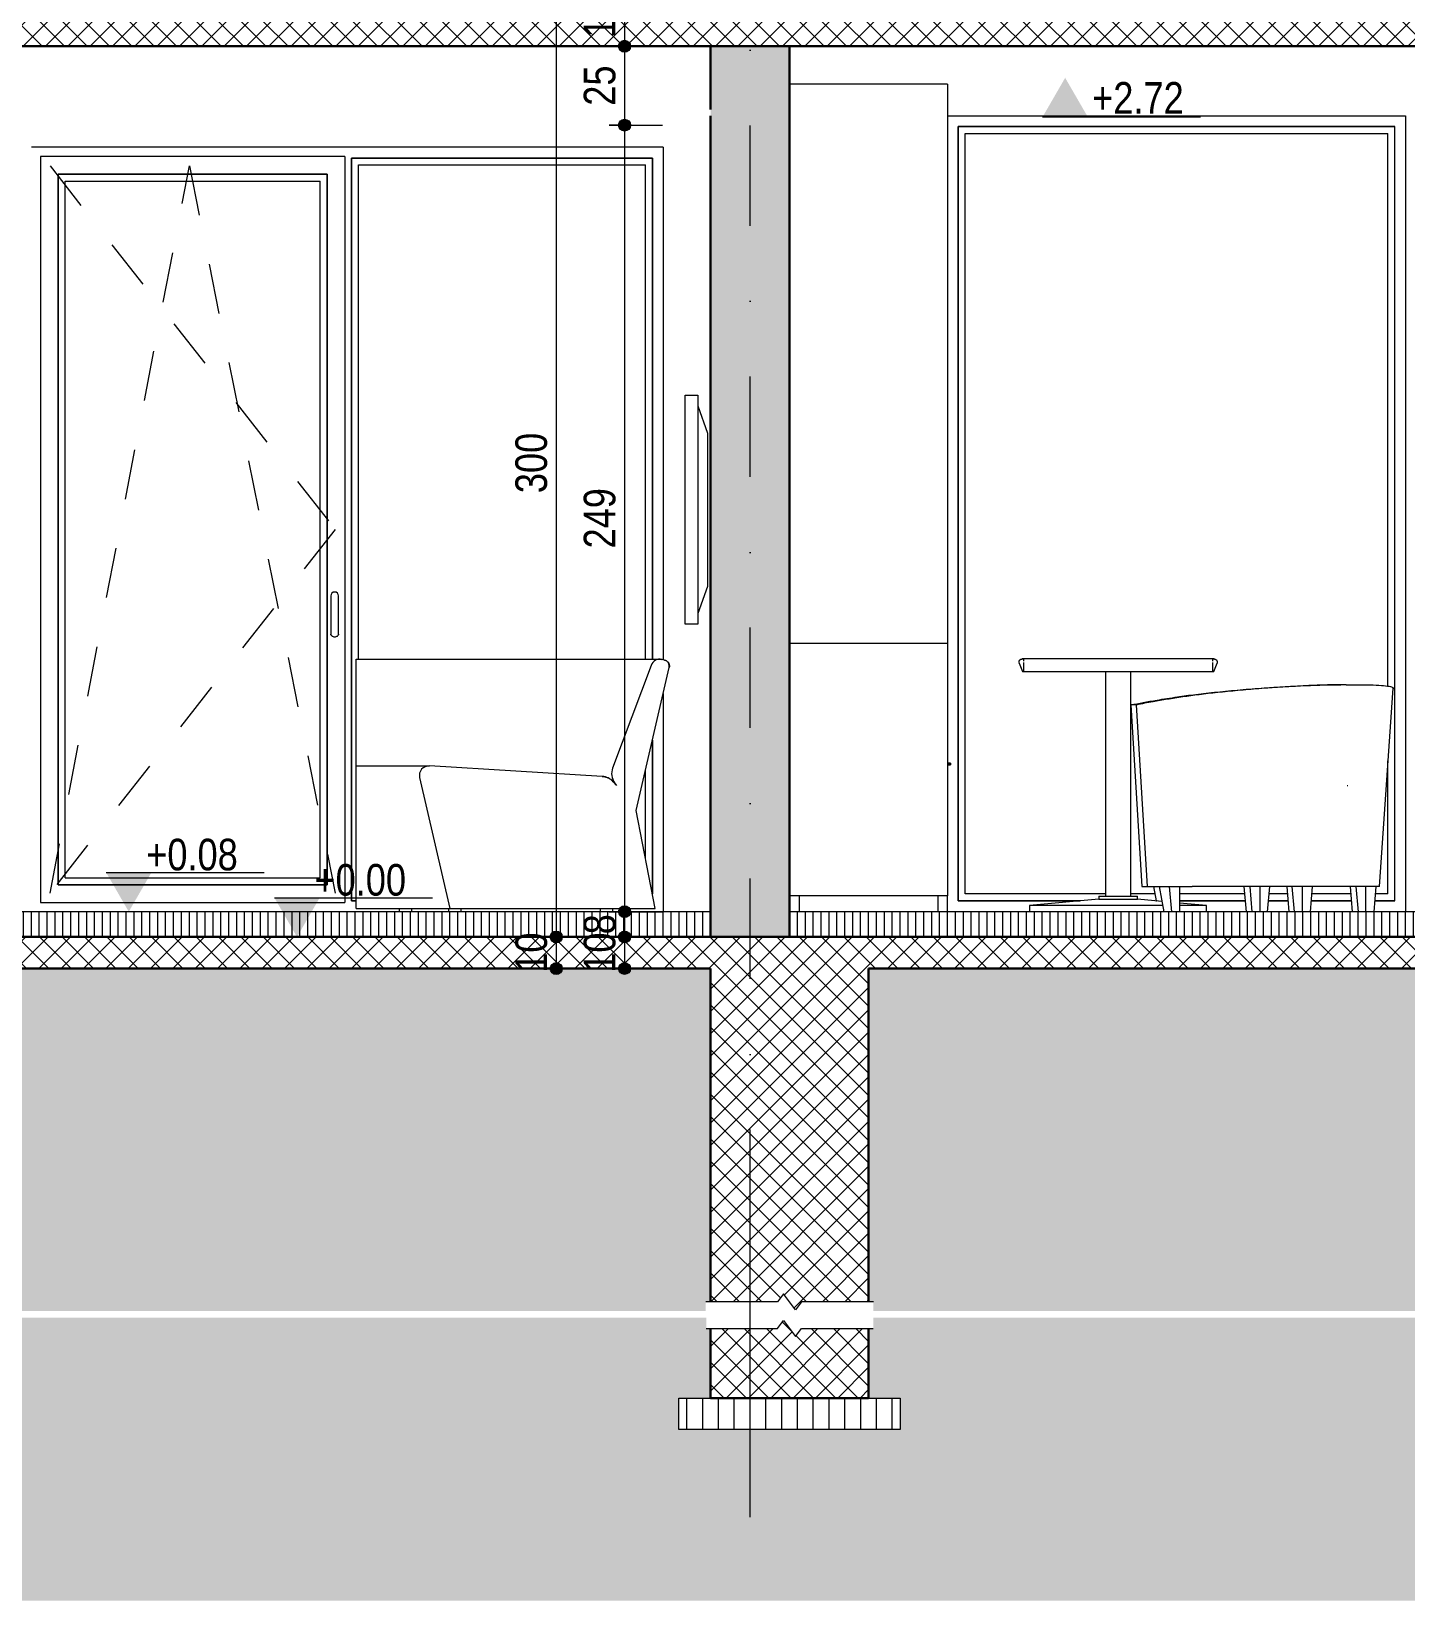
# Model space of a CAD drawing. Header units: centimetres. Extents: x 34 to 2008, y -210 to 807.
# Drawn here: x 469.1 to 904.1, y -210.1 to 286.7 of the extents above; entities that cross this region are included whole.
import ezdxf

# ---------------------------------------------------------------- set-up
doc = ezdxf.new("R2010")
doc.units = ezdxf.units.CM
doc.linetypes.add('Dash', pattern=[31.75, 15.875, -15.875])
doc.linetypes.add('Dash dot', pattern=[79.375, 31.75, -23.8125, 0, -23.8125])
for name, color, linetype, lineweight in [('A-ANNO-DIMS', 7, 'Continuous', 9), ('A-ANNO-DIMS-50', 7, 'Continuous', 9), ('A-ANNO-NOTE', 7, 'Continuous', 9), ('A-DETL-GENF', 7, 'Continuous', 9), ('A-DETL-MBND', 7, 'Continuous', 9), ('A-FLOR-FNSH', 7, 'Continuous', 9), ('A-FLOR-LEVL', 7, 'Continuous', 9), ('A-FLOR-MCUT', 7, 'Continuous', 9), ('A-FLOR-PATT', 7, 'Continuous', 9), ('A-GLAZ', 7, 'Continuous', 5), ('A-GLAZ-HDLN', 7, 'Dash', 5), ('A-WALL', 7, 'Continuous', 9), ('A-WALL-PATT', 7, 'Continuous', 9), ('E-ELEC-EQPM', 7, 'Continuous', 9), ('G-ANNO-DIMS', 7, 'Continuous', 9), ('I-FURN', 7, 'Continuous', 9), ('S-BEAM', 7, 'Continuous', 9), ('S-GRID', 7, 'Continuous', 9)]:
    doc.layers.add(name, color=color, linetype=linetype, lineweight=lineweight)
doc.layers.add('A-DETL', color=7, linetype='Continuous', lineweight=9, true_color=0x008000)
doc.styles.add('Arial Narrow', font='ARIALN.TTF', dxfattribs={"height": 10})
doc.dimstyles.new('TEC_DIM', dxfattribs={"dimscale": 30.48, "dimtxt": 10.23431, "dimasz": 0.492126, "dimexe": 0.393701, "dimexo": 0.246063, "dimgap": 0, "dimtad": 1, "dimdec": 0, "dimzin": 0, "dimdsep": 46, "dimtxsty": 'Arial Narrow', "dimblk1": 'DOTSMALL', "dimblk2": 'DOTSMALL', "dimsah": 1, "dimcen": 0.09, "dimazin": 0, "dimtfac": 1, "dimtdec": 4, "dimtix": 1, "dimtmove": 0, "dimatfit": 3, "dimfxl": 0, "dimtvp": 1, "dimtolj": 1, "dimtzin": 0, "dimarcsym": 0})
pattern_1 = [(45, (1010.481, 295.661), (-3.535534, 3.535534), []), (135, (1010.481, 295.661), (-3.535534, -3.535534), [])]
pattern_2 = [(0, (1010.481, 295.661), (19.05, 19.05), [19.05, -19.05]), (0, (1010.481, 302.805), (19.05, 19.05), [19.05, -19.05]), (0, (1010.481, 309.948), (19.05, 19.05), [19.05, -19.05]), (90, (1012.863, 312.33), (-19.05, 19.05), [19.05, -19.05]), (90, (1020.006, 312.33), (-19.05, 19.05), [19.05, -19.05]), (90, (1027.15, 312.33), (-19.05, 19.05), [19.05, -19.05])]

# ---------------------------------------------------------------- blocks, each defined once
blk = doc.blocks.new('ШКАФ - ШКАФ-2266388-2-2')
at = {"layer": 'I-FURN', "color": 253, "true_color": 0xaaaaaa}
for p, q in [((709.14, 93), (759.14, 93)), ((709.14, 13), (709.14, 93)), ((759.14, 93), (759.14, 13)), ((759.14, 13), (709.14, 13)), ((712.14, 13), (712.14, 8)), ((756.14, 8), (756.14, 13)), ((756.14, 8), (712.14, 8))]:
    blk.add_line(p, q, dxfattribs=at)
blk = doc.blocks.new('Furniture_Crescent_Armchair - 870x580x380mm-1673152-2-2')
at = {"layer": 'I-FURN', "color": 253, "true_color": 0xaaaaaa}
for p, q in [((885.34, 79.85), (883.61, 79.85)), ((819.25, 73.53), (817.2, 73.47)), ((817.2, 73.47), (820.66, 16)), ((820.66, 16), (822.39, 16)), ((825.25, 11.39), (824.44, 16)), ((853.77, 8), (853.06, 16)), ((866.51, 16), (867.22, 8)), ((887.36, 8), (886.65, 16))]:
    blk.add_line(p, q, dxfattribs=at)
for points, knots in [([(831.92, 76), (832.81, 76.13), (834.68, 76.4), (838.75, 76.92), (844.39, 77.56), (851.75, 78.26), (859.1, 78.84), (866.11, 79.29), (872.57, 79.61), (877.53, 79.78), (881.14, 79.84), (882.81, 79.85), (883.61, 79.85)], [-1, -1, -1, -1, -0.933824, -0.867647, -0.735294, -0.602941, -0.470588, -0.352941, -0.235294, -0.117647, -0.058824, 0, 0, 0, 0]), ([(817.2, 73.47), (818.42, 73.72), (821.02, 74.22), (825.86, 75.06), (829.64, 75.66), (831.92, 76)], [-1, -1, -1, -1, -0.7, -0.4, 0, 0, 0, 0])]:
    blk.add_open_spline(points, degree=3, knots=knots, dxfattribs=at)
blk = doc.blocks.new('Furniture_Crescent_Armchair - 870x580x380mm-1824840-2-2')
at = {"layer": 'I-FURN', "color": 253, "true_color": 0xaaaaaa}
for p, q in [((885.34, 79.85), (889.59, 79.85)), ((895.87, 16), (900.25, 78.72)), ((822.39, 16), (818.93, 73.47)), ((822.39, 16), (836.62, 16)), ((826.17, 16), (827.58, 8)), ((829.35, 16), (830.06, 8)), ((832.53, 16), (832.53, 8)), ((882.19, 16), (836.62, 16)), ((854.79, 16), (855.5, 8)), ((857.97, 16), (857.97, 8)), ((860.45, 8), (861.16, 16)), ((868.95, 8), (868.24, 16)), ((871.42, 16), (871.42, 8)), ((874.61, 16), (873.9, 8)), ((886.43, 16), (882.19, 16)), ((895.87, 16), (886.43, 16)), ((888.38, 16), (889.09, 8)), ((891.56, 8), (891.56, 16)), ((894.74, 16), (894.04, 8)), ((857.97, 8), (855.5, 8)), ((860.45, 8), (857.97, 8))]:
    blk.add_line(p, q, dxfattribs=at)
at = {"layer": 'I-FURN', "color": 253, "true_color": 0xaaaaaa, "flags": 128}
blk.add_lwpolyline([(885.65, 48), (885.75, 48), (885.85, 47.99)], dxfattribs=at)
at = {"layer": 'I-FURN', "color": 253, "true_color": 0xaaaaaa}
for points, knots in [([(885.34, 79.85), (884.44, 79.85), (882.56, 79.84), (878.43, 79.76), (872.74, 79.55), (865.34, 79.15), (857.99, 78.63), (850.99, 78.03), (844.58, 77.39), (839.67, 76.82), (836.09, 76.35), (834.44, 76.12), (833.65, 76)], [-1, -1, -1, -1, -0.933824, -0.867647, -0.735294, -0.602941, -0.470588, -0.352941, -0.235294, -0.117647, -0.058824, 0, 0, 0, 0]), ([(889.59, 79.85), (890.39, 79.85), (891.91, 79.84), (894.63, 79.78), (897.38, 79.61), (899.52, 79.29), (900.28, 78.93), (900.26, 78.68), (900.2, 78.59)], [0, 0, 0, 0, 0.0588235, 0.1176471, 0.2352941, 0.3529412, 0.4705882, 0.5294118, 0.5294118, 0.5294118, 0.5294118]), ([(833.65, 76), (831.94, 75.74), (828.66, 75.23), (823.65, 74.38), (820.56, 73.8), (818.93, 73.47)], [-1, -1, -1, -1, -0.7, -0.4, 0, 0, 0, 0])]:
    blk.add_open_spline(points, degree=3, knots=knots, dxfattribs=at)
blk = doc.blocks.new('Furniture_Table_Cafe - Furniture_Table_Cafe-1825741-2-2')
at = {"layer": 'I-FURN', "color": 253, "true_color": 0xaaaaaa}
for p, q in [((781.83, 86.64), (782.84, 84)), ((783.14, 88), (783.14, 87.3)), ((783.14, 86.85), (783.14, 84)), ((843.14, 87.3), (843.14, 88)), ((843.14, 84), (843.14, 86.85)), ((843.44, 84), (844.46, 86.64)), ((782.84, 84), (843.44, 84)), ((809.14, 84), (809.14, 12.92)), ((817.14, 12.92), (817.14, 84)), ((807.06, 11.92), (785.14, 10)), ((785.14, 10), (785.14, 8)), ((827.24, 10), (785.14, 10)), ((807.06, 12.92), (807.06, 11.92)), ((807.06, 12.92), (819.23, 12.92)), ((807.06, 11.92), (819.23, 11.92)), ((819.23, 11.92), (819.23, 12.92)), ((827.01, 11.24), (819.23, 11.92)), ((841.14, 10), (832.53, 10.75)), ((841.14, 10), (832.6, 10)), ((841.14, 8), (841.14, 10))]:
    blk.add_line(p, q, dxfattribs=at)
at = {"layer": 'I-FURN', "color": 253, "true_color": 0xaaaaaa, "flags": 128}
for points in [[(781.83, 86.64), (781.82, 86.68), (781.8, 86.72), (781.79, 86.76), (781.78, 86.79), (781.78, 86.83), (781.77, 86.87), (781.77, 86.91), (781.76, 86.95), (781.76, 86.99), (781.76, 87.03), (781.77, 87.07), (781.77, 87.11), (781.77, 87.15), (781.78, 87.19), (781.79, 87.23), (781.8, 87.27), (781.81, 87.31), (781.82, 87.35), (781.84, 87.38), (781.86, 87.42), (781.87, 87.46), (781.89, 87.49), (781.91, 87.53), (781.93, 87.56), (781.96, 87.59), (781.98, 87.62), (782.01, 87.65), (782.03, 87.68), (782.06, 87.71), (782.09, 87.74), (782.12, 87.77), (782.15, 87.79), (782.18, 87.82), (782.22, 87.84), (782.25, 87.86), (782.29, 87.88), (782.32, 87.9), (782.36, 87.91), (782.39, 87.93), (782.43, 87.94), (782.47, 87.96), (782.51, 87.97), (782.55, 87.98), (782.59, 87.98), (782.63, 87.99), (782.67, 88), (782.71, 88), (782.75, 88), (782.76, 88)], [(843.52, 88), (843.5, 88), (843.43, 88), (843.31, 88), (843.14, 88), (842.92, 88), (842.65, 88), (842.34, 88), (841.98, 88), (841.58, 88), (841.13, 88), (840.63, 88), (840.09, 88), (839.51, 88), (838.88, 88), (838.22, 88), (837.51, 88), (836.77, 88), (835.98, 88), (835.16, 88), (834.31, 88), (833.42, 88), (832.5, 88), (831.55, 88), (830.57, 88), (829.56, 88), (828.52, 88), (827.46, 88), (826.38, 88), (825.28, 88), (824.15, 88), (823.01, 88), (821.85, 88), (820.68, 88), (819.5, 88), (818.31, 88), (817.11, 88), (815.9, 88), (814.69, 88), (813.47, 88), (812.26, 88), (811.04, 88), (809.83, 88), (808.63, 88), (807.43, 88), (806.24, 88), (805.06, 88), (803.9, 88), (802.75, 88), (801.62, 88), (800.5, 88), (799.41, 88), (798.33, 88), (797.28, 88), (796.26, 88), (795.26, 88), (794.3, 88), (793.36, 88), (792.45, 88), (791.58, 88), (790.74, 88), (789.94, 88), (789.17, 88), (788.45, 88), (787.76, 88), (787.11, 88), (786.51, 88), (785.94, 88), (785.42, 88), (784.95, 88), (784.52, 88), (784.13, 88), (783.8, 88), (783.51, 88), (783.26, 88), (783.07, 88), (782.92, 88), (782.82, 88), (782.77, 88), (782.76, 88)], [(782.76, 88), (782.79, 88), (782.86, 88), (782.98, 88), (783.15, 88)], [(843.11, 88), (843.22, 88), (843.37, 88), (843.47, 88), (843.52, 88), (843.52, 88)], [(843.52, 88), (843.56, 88), (843.6, 88), (843.64, 87.99), (843.68, 87.99), (843.72, 87.98), (843.76, 87.97), (843.8, 87.96), (843.84, 87.95), (843.88, 87.94), (843.91, 87.92), (843.95, 87.9), (843.99, 87.89), (844.02, 87.87), (844.06, 87.85), (844.09, 87.83), (844.12, 87.8), (844.15, 87.78), (844.18, 87.75), (844.21, 87.72), (844.24, 87.7), (844.27, 87.67), (844.29, 87.64), (844.32, 87.61), (844.34, 87.57), (844.37, 87.54), (844.39, 87.51), (844.41, 87.47), (844.42, 87.44), (844.44, 87.4), (844.46, 87.36), (844.47, 87.32), (844.48, 87.29), (844.49, 87.25), (844.5, 87.21), (844.51, 87.17), (844.52, 87.13), (844.52, 87.09), (844.52, 87.05), (844.52, 87.01), (844.52, 86.97), (844.52, 86.93), (844.52, 86.89), (844.51, 86.85), (844.51, 86.81), (844.5, 86.77), (844.49, 86.73), (844.48, 86.7), (844.46, 86.66), (844.46, 86.64)]]:
    blk.add_lwpolyline(points, dxfattribs=at)
blk = doc.blocks.new('SINGLE - F - 145x252-2508675-2-2')
at = {"layer": 'A-GLAZ'}
for p, q in [((900.74, 256.6), (762.54, 256.6)), ((762.54, 256.6), (762.54, 11.4)), ((762.54, 11.4), (762.54, 256.6)), ((762.54, 256.6), (900.74, 256.6)), ((764.74, 13.6), (764.74, 254.4)), ((764.74, 254.4), (898.54, 254.4)), ((898.54, 79.42), (898.54, 254.4)), ((900.74, 11.4), (900.74, 256.6)), ((900.74, 11.4), (900.74, 256.6)), ((898.54, 13.6), (898.54, 55.8)), ((762.54, 11.4), (801.15, 11.4)), ((801.15, 11.4), (762.54, 11.4)), ((809.15, 13.6), (764.74, 13.6)), ((824.86, 13.6), (817.14, 13.6)), ((825.14, 11.4), (825.25, 11.4)), ((825.25, 11.4), (825.14, 11.4)), ((853.27, 13.6), (832.53, 13.6)), ((832.53, 11.4), (853.47, 11.4)), ((853.47, 11.4), (832.53, 11.4)), ((860.75, 11.4), (866.92, 11.4)), ((866.92, 11.4), (860.75, 11.4)), ((866.72, 13.6), (860.94, 13.6)), ((874.2, 11.4), (887.06, 11.4)), ((887.06, 11.4), (874.2, 11.4)), ((886.86, 13.6), (874.39, 13.6)), ((894.34, 11.4), (900.74, 11.4)), ((900.74, 11.4), (894.34, 11.4)), ((898.54, 13.6), (894.53, 13.6))]:
    blk.add_line(p, q, dxfattribs=at)
blk = doc.blocks.new('TV - 55 Zoll Wandmontage-2242996-2-2')
at = {"layer": 'E-ELEC-EQPM', "color": 253, "true_color": 0xaaaaaa}
for p, q in [((676.14, 99), (676.14, 171.54)), ((676.14, 171.54), (680.14, 171.54)), ((680.14, 171.54), (680.14, 99)), ((680.14, 168.11), (683.14, 159.54)), ((683.14, 159.54), (683.14, 111)), ((683.14, 111), (680.14, 102.43)), ((680.14, 99), (676.14, 99))]:
    blk.add_line(p, q, dxfattribs=at)
blk = doc.blocks.new('Sofa-19 Modul Innenbogen - Typ1-1674359-2-2')
at = {"layer": 'I-FURN', "color": 253, "true_color": 0xaaaaaa}
for p, q in [((571.96, 85.99), (571.96, 87.94)), ((571.96, 54.15), (571.96, 85.99)), ((665.28, 85.99), (653.12, 53.46)), ((660.6, 40.06), (671.05, 85.28)), ((669.55, 87.68), (668.77, 87.86)), ((571.96, 50.48), (571.96, 54.15)), ((571.96, 9), (571.96, 50.48)), ((592.04, 50.48), (601.64, 9)), ((649.84, 50.84), (595.15, 54.15)), ((654.33, 47.96), (653.31, 49.13)), ((653.71, 48.84), (654.33, 47.96)), ((666.64, 9), (660.6, 40.06)), ((571.96, 9), (601.64, 9)), ((585.56, 9), (585.56, 8)), ((589.56, 8), (585.56, 8)), ((589.56, 8), (589.56, 9)), ((601.22, 9), (601.22, 8)), ((603.22, 8), (601.22, 8)), ((601.64, 9), (666.64, 9)), ((605.22, 8), (603.22, 8)), ((605.22, 8), (605.22, 9)), ((649.22, 9), (649.22, 8)), ((651.22, 8), (649.22, 8)), ((653.22, 8), (651.22, 8)), ((653.22, 8), (653.22, 9))]:
    blk.add_line(p, q, dxfattribs=at)
at = {"layer": 'I-FURN', "color": 253, "true_color": 0xaaaaaa, "flags": 128}
for points in [[(571.96, 87.94), (575.81, 87.94), (579.65, 87.94), (583.47, 87.94), (587.28, 87.94), (591.06, 87.94), (594.81, 87.94), (598.53, 87.94), (602.2, 87.94), (605.83, 87.94), (609.4, 87.94), (612.91, 87.94), (616.36, 87.94), (619.73, 87.94), (623.03, 87.94), (626.24, 87.94), (629.37, 87.94), (632.41, 87.94), (635.35, 87.94), (638.19, 87.94), (640.92, 87.94), (643.55, 87.94), (646.06, 87.94), (648.45, 87.94), (650.71, 87.94), (652.86, 87.94), (654.87, 87.94), (656.75, 87.94), (658.49, 87.94), (660.1, 87.94), (661.56, 87.94), (662.88, 87.94), (664.06, 87.94), (665.09, 87.94), (665.97, 87.94), (666.7, 87.94), (667.27, 87.94), (667.7, 87.94), (667.97, 87.94), (668.09, 87.94), (668.09, 87.94)], [(668.09, 87.94), (668.21, 87.94), (668.33, 87.93), (668.45, 87.92), (668.57, 87.9), (668.69, 87.88), (668.77, 87.86)], [(669.55, 87.68), (669.62, 87.66), (669.7, 87.64), (669.78, 87.62), (669.85, 87.59), (669.93, 87.56), (670, 87.52), (670.07, 87.48), (670.14, 87.44), (670.2, 87.4), (670.27, 87.35), (670.33, 87.31), (670.4, 87.26), (670.46, 87.2), (670.51, 87.15), (670.57, 87.09), (670.62, 87.03), (670.67, 86.97), (670.72, 86.9), (670.77, 86.84), (670.81, 86.77), (670.85, 86.7), (670.89, 86.63), (670.92, 86.56), (670.95, 86.48), (670.98, 86.41), (671.01, 86.33), (671.03, 86.26), (671.05, 86.18), (671.06, 86.1), (671.08, 86.02), (671.09, 85.94), (671.09, 85.86), (671.1, 85.78), (671.1, 85.7), (671.09, 85.62), (671.09, 85.54), (671.08, 85.46), (671.07, 85.38), (671.05, 85.31), (671.05, 85.28)], [(571.96, 54.15), (572.88, 54.15), (573.8, 54.15), (574.72, 54.15), (575.63, 54.15), (576.53, 54.15), (577.43, 54.15), (578.32, 54.15), (579.2, 54.15), (580.07, 54.15), (580.92, 54.15), (581.76, 54.15), (582.59, 54.15), (583.39, 54.15), (584.18, 54.15), (584.95, 54.15), (585.7, 54.15), (586.43, 54.15), (587.13, 54.15), (587.81, 54.15), (588.46, 54.15), (589.09, 54.15), (589.69, 54.15), (590.26, 54.15), (590.81, 54.15), (591.32, 54.15), (591.8, 54.15), (592.25, 54.15), (592.67, 54.15), (593.05, 54.15), (593.4, 54.15), (593.72, 54.15), (594, 54.15), (594.24, 54.15), (594.46, 54.15), (594.63, 54.15), (594.77, 54.15), (594.87, 54.15), (594.93, 54.15), (594.96, 54.15), (594.96, 54.15)], [(594.96, 54.15), (595.08, 54.15), (595.15, 54.15)], [(649.84, 50.84), (650.04, 50.83), (650.24, 50.8), (650.43, 50.77), (650.63, 50.73), (650.82, 50.68), (651.02, 50.63), (651.21, 50.57), (651.39, 50.5), (651.58, 50.42), (651.76, 50.33), (651.93, 50.24), (652.11, 50.14), (652.28, 50.03), (652.44, 49.92), (652.6, 49.8), (652.76, 49.68), (652.91, 49.54), (653.05, 49.41), (653.19, 49.26), (653.31, 49.13)]]:
    blk.add_lwpolyline(points, dxfattribs=at)
at = {"layer": 'I-FURN', "color": 253, "true_color": 0xaaaaaa}
for centre, radius, start, end in [((668.09, 84.94), 3, 76.9997, 159.4994), ((669.1, 85.73), 2, 346.9997, 76.9997), ((594.96, 51.15), 3, 86.5423, 193.0341), ((649.54, 45.85), 5, 41, 86.5423), ((657.81, 51.71), 5, 159.4994, 215)]:
    blk.add_arc(centre, radius, start, end, dxfattribs=at)
blk = doc.blocks.new('DOUBLE - OK_F - 200x242-2493595-2-2')
at = {"layer": 'A-GLAZ'}
for p, q in [((472.04, 247.1), (472.04, 10.9)), ((568.34, 247.1), (472.04, 247.1)), ((568.34, 247.1), (568.34, 10.9)), ((570.44, 246.6), (570.44, 11.4)), ((665.74, 246.6), (570.44, 246.6)), ((570.44, 11.4), (570.44, 246.6)), ((570.44, 246.6), (665.74, 246.6)), ((572.64, 87.94), (572.64, 244.4)), ((572.64, 244.4), (663.54, 244.4)), ((663.54, 87.92), (663.54, 244.4)), ((665.74, 87.91), (665.74, 246.6)), ((665.74, 246.6), (665.74, 87.91)), ((477.64, 241.5), (477.64, 16.5)), ((562.74, 241.5), (477.64, 241.5)), ((477.64, 16.5), (477.64, 241.5)), ((477.64, 241.5), (562.74, 241.5)), ((479.84, 18.7), (479.84, 239.3)), ((479.84, 239.3), (560.54, 239.3)), ((560.54, 18.7), (560.54, 239.3)), ((562.74, 16.5), (562.74, 241.5)), ((562.74, 241.5), (562.74, 16.5)), ((563.94, 108), (563.94, 95.83)), ((566.34, 95.83), (566.34, 108)), ((665.74, 13.63), (665.74, 62.32)), ((665.74, 62.32), (665.74, 13.63)), ((663.54, 24.94), (663.54, 52.79)), ((477.64, 16.5), (562.74, 16.5)), ((562.74, 16.5), (477.64, 16.5)), ((479.84, 18.7), (560.54, 18.7)), ((472.04, 10.9), (568.34, 10.9)), ((570.44, 11.4), (571.96, 11.4)), ((571.96, 11.4), (570.44, 11.4))]:
    blk.add_line(p, q, dxfattribs=at)
at = {"layer": 'A-GLAZ', "flags": 128}
for points in [[(563.94, 95.83), (563.97, 95.68), (564.04, 95.53), (564.15, 95.39), (564.3, 95.27), (564.48, 95.18), (564.68, 95.1), (564.91, 95.06), (565.14, 95.04), (565.38, 95.06), (565.6, 95.1), (565.81, 95.18), (565.99, 95.27), (566.14, 95.39), (566.25, 95.53), (566.32, 95.68), (566.34, 95.83)], [(564.04, 95.53), (563.97, 95.68), (563.94, 95.83)], [(566.34, 95.83), (566.32, 95.68), (566.25, 95.53)]]:
    blk.add_lwpolyline(points, dxfattribs=at)
at = {"layer": 'A-GLAZ'}
blk.add_arc((565.14, 108), 1.2, 0, 180, dxfattribs=at)
at = {"layer": 'A-GLAZ-HDLN'}
for p, q in [((475.04, 13.9), (519.14, 244.1)), ((475.04, 244.1), (565.34, 129)), ((519.14, 244.1), (565.34, 13.9)), ((565.34, 129), (475.04, 13.9))]:
    blk.add_line(p, q, dxfattribs=at)
blk = doc.blocks.new('Fireplace - Type 1-2346596-2-2')
at = {"layer": 'A-DETL', "color": 253, "lineweight": 30, "true_color": 0xaaaaaa}
blk.add_line((709.14, 91.71), (709.14, 270), dxfattribs=at)
at = {"layer": 'E-ELEC-EQPM', "color": 254, "true_color": 0xcccccc}
for p, q in [((759.14, 270), (709.14, 270)), ((759.14, 270), (759.14, 93)), ((759.14, 54.99), (760.07, 54.99)), ((759.37, 54.99), (759.14, 54.99)), ((759.14, 54.99), (759.37, 54.99)), ((760.07, 54.99), (759.14, 54.99)), ((759.37, 54.49), (759.37, 54.99)), ((759.37, 54.99), (759.37, 54.49)), ((760.07, 54.99), (760.07, 54.49)), ((760.07, 54.99), (760.07, 54.49)), ((760.07, 54.49), (759.14, 54.49)), ((759.14, 54.49), (759.37, 54.49)), ((759.37, 54.49), (759.14, 54.49)), ((759.14, 54.49), (760.07, 54.49)), ((759.14, 8), (759.14, 13))]:
    blk.add_line(p, q, dxfattribs=at)
blk = doc.blocks.new('TEC-BREAKLINE - M_Break Line-2501478-2-2')
at = {"layer": 'A-DETL-GENF'}
for p, q in [((247.24, -112.96), (245.33, -115.5)), ((251.05, -118.04), (247.24, -112.96)), ((245.33, -115.5), (222.59, -115.5)), ((252.95, -115.5), (251.05, -118.04)), ((275.66, -115.5), (252.95, -115.5))]:
    blk.add_line(p, q, dxfattribs=at)
blk = doc.blocks.new('TEC-BREAKLINE - M_Break Line-2501570-2-2')
at = {"layer": 'A-DETL-GENF'}
for p, q in [((222.75, -123.98), (245.33, -123.98)), ((245.33, -123.98), (247.24, -121.44)), ((247.24, -121.44), (251.05, -126.52)), ((251.05, -126.52), (252.95, -123.98)), ((252.95, -123.98), (275.62, -123.98))]:
    blk.add_line(p, q, dxfattribs=at)
blk = doc.blocks.new('Spot Elevations - ELEVATION_PROJECT-150941-2-2')
at = {"layer": 'A-ANNO-NOTE'}
blk.add_hatch(color=256, dxfattribs=at).paths.add_polyline_path([(1558.35, 312.39), (1572.66, 312.39), (1565.5, 300)])
blk.add_line((1558.35, 312.39), (1608.35, 312.39), dxfattribs=at)
blk = doc.blocks.new('DIMBLOCK69-2-2')
at = {"layer": 'A-ANNO-DIMS-50', "transparency": 16777216}
h = blk.add_hatch(color=256, dxfattribs=at)
edge = h.paths.add_edge_path()
edge.add_arc((656.91, 300), 1.88, 0, 360)
h = blk.add_hatch(color=256, dxfattribs=at)
edge = h.paths.add_edge_path()
edge.add_arc((656.91, 282), 1.88, 0, 360)
for p, q in [((652.06, 300), (668.91, 300)), ((656.91, 300), (652.06, 300)), ((656.91, 300), (656.91, 282)), ((652.06, 282), (668.91, 282)), ((656.91, 282), (652.06, 282))]:
    blk.add_line(p, q, dxfattribs=at)
for centre in [(656.91, 300), (656.91, 282)]:
    blk.add_circle(centre, 1.88, dxfattribs=at)
at = {"layer": 'A-ANNO-DIMS-50', "color": 0, "transparency": 16777216, "insert": (643.99, 284.66), "char_height": 10, "width": 15.2053, "attachment_point": 1, "rotation": 90, "line_spacing_factor": 0.974696, "style": 'Arial Narrow'}
blk.add_mtext('18', dxfattribs=at)
blk = doc.blocks.new('_DotSmall')
at = {"color": 0, "linetype": 'ByBlock', "const_width": 0.5}
blk.add_lwpolyline([(-0.0625, 0, 1), (0.0625, 0, 1)], format="xyb", close=True, dxfattribs=at)
blk = doc.blocks.new('DIMBLOCK70-2-2')
at = {"layer": 'A-ANNO-DIMS-50', "transparency": 16777216}
h = blk.add_hatch(color=256, dxfattribs=at)
edge = h.paths.add_edge_path()
edge.add_arc((656.91, 282), 1.88, 0, 360)
h = blk.add_hatch(color=256, dxfattribs=at)
edge = h.paths.add_edge_path()
edge.add_arc((656.91, 257), 1.88, 0, 360)
for p, q in [((652.06, 282), (668.91, 282)), ((656.91, 282), (652.06, 282)), ((656.91, 282), (656.91, 257)), ((652.06, 257), (668.91, 257)), ((656.91, 257), (652.06, 257))]:
    blk.add_line(p, q, dxfattribs=at)
for centre in [(656.91, 282), (656.91, 257)]:
    blk.add_circle(centre, 1.88, dxfattribs=at)
at = {"layer": 'A-ANNO-DIMS-50', "color": 0, "transparency": 16777216, "insert": (643.99, 263.16), "char_height": 10, "width": 15.2053, "attachment_point": 1, "rotation": 90, "line_spacing_factor": 0.974696, "style": 'Arial Narrow'}
blk.add_mtext('25', dxfattribs=at)
blk = doc.blocks.new('DIMBLOCK71-2-2')
at = {"layer": 'A-ANNO-DIMS-50', "transparency": 16777216}
h = blk.add_hatch(color=256, dxfattribs=at)
edge = h.paths.add_edge_path()
edge.add_arc((656.91, 257), 1.88, 0, 360)
h = blk.add_hatch(color=256, dxfattribs=at)
edge = h.paths.add_edge_path()
edge.add_arc((656.91, 8), 1.87, 0, 360)
for p, q in [((652.06, 257), (668.91, 257)), ((656.91, 257), (652.06, 257)), ((656.91, 257), (656.91, 8)), ((652.06, 8), (668.91, 8)), ((656.91, 8), (652.06, 8))]:
    blk.add_line(p, q, dxfattribs=at)
for centre, radius in [((656.91, 257), 1.88), ((656.91, 8), 1.87)]:
    blk.add_circle(centre, radius, dxfattribs=at)
at = {"layer": 'A-ANNO-DIMS-50', "color": 0, "transparency": 16777216, "insert": (643.99, 123), "char_height": 10, "width": 22.8079, "attachment_point": 1, "rotation": 90, "line_spacing_factor": 0.974696, "style": 'Arial Narrow'}
blk.add_mtext('249', dxfattribs=at)
blk = doc.blocks.new('DIMBLOCK72-2-2')
at = {"layer": 'A-ANNO-DIMS-50', "transparency": 16777216}
h = blk.add_hatch(color=256, dxfattribs=at)
edge = h.paths.add_edge_path()
edge.add_arc((656.91, 8), 1.87, 0, 360)
h = blk.add_hatch(color=256, dxfattribs=at)
edge = h.paths.add_edge_path()
edge.add_arc((656.91, 0), 1.87, 0, 360)
for p, q in [((652.06, 8), (668.91, 8)), ((656.91, 8), (652.06, 8)), ((656.91, 8), (656.91, 0)), ((661.64, 0), (644.91, 0)), ((656.91, 0), (661.64, 0))]:
    blk.add_line(p, q, dxfattribs=at)
for centre in [(656.91, 8), (656.91, 0)]:
    blk.add_circle(centre, 1.87, dxfattribs=at)
at = {"layer": 'A-ANNO-DIMS-50', "color": 0, "transparency": 16777216, "insert": (643.99, 0.83), "char_height": 10, "width": 7.6026, "attachment_point": 1, "rotation": 90, "line_spacing_factor": 0.974696, "style": 'Arial Narrow'}
blk.add_mtext('\\fArial Narrow|b0|i0|c204|p34|;8', dxfattribs=at)
blk = doc.blocks.new('DIMBLOCK73-2-2')
at = {"layer": 'A-ANNO-DIMS-50', "transparency": 16777216}
h = blk.add_hatch(color=256, dxfattribs=at)
edge = h.paths.add_edge_path()
edge.add_arc((656.91, 0), 1.87, 0, 360)
h = blk.add_hatch(color=256, dxfattribs=at)
edge = h.paths.add_edge_path()
edge.add_arc((656.91, -10), 1.87, 0, 360)
for p, q in [((661.64, 0), (644.91, 0)), ((656.91, 0), (656.91, -10)), ((656.91, 0), (661.64, 0)), ((652.06, -10), (668.91, -10)), ((656.91, -10), (652.06, -10))]:
    blk.add_line(p, q, dxfattribs=at)
for centre in [(656.91, 0), (656.91, -10)]:
    blk.add_circle(centre, 1.87, dxfattribs=at)
at = {"layer": 'A-ANNO-DIMS-50', "color": 0, "transparency": 16777216, "insert": (643.99, -11.34), "char_height": 10, "width": 15.2053, "attachment_point": 1, "rotation": 90, "line_spacing_factor": 0.974696, "style": 'Arial Narrow'}
blk.add_mtext('10', dxfattribs=at)
blk = doc.blocks.new('DIMBLOCK75-2-2')
at = {"layer": 'A-ANNO-DIMS-50', "transparency": 16777216}
h = blk.add_hatch(color=256, dxfattribs=at)
edge = h.paths.add_edge_path()
edge.add_arc((635.27, 300), 1.88, 0, 360)
h = blk.add_hatch(color=256, dxfattribs=at)
edge = h.paths.add_edge_path()
edge.add_arc((635.27, 0), 1.88, 0, 360)
for p, q in [((630.42, 300), (647.27, 300)), ((635.27, 300), (630.42, 300)), ((635.27, 300), (635.27, 0)), ((630.42, 0), (647.27, 0)), ((635.27, 0), (630.42, 0))]:
    blk.add_line(p, q, dxfattribs=at)
for centre in [(635.27, 300), (635.27, 0)]:
    blk.add_circle(centre, 1.88, dxfattribs=at)
at = {"layer": 'A-ANNO-DIMS-50', "color": 0, "transparency": 16777216, "insert": (622.35, 140.5), "char_height": 10, "width": 22.8079, "attachment_point": 1, "rotation": 90, "line_spacing_factor": 0.974696, "style": 'Arial Narrow'}
blk.add_mtext('300', dxfattribs=at)
blk = doc.blocks.new('DIMBLOCK76-2-2')
at = {"layer": 'A-ANNO-DIMS-50', "transparency": 16777216}
h = blk.add_hatch(color=256, dxfattribs=at)
edge = h.paths.add_edge_path()
edge.add_arc((635.27, 0), 1.88, 0, 360)
h = blk.add_hatch(color=256, dxfattribs=at)
edge = h.paths.add_edge_path()
edge.add_arc((635.27, -10), 1.88, 0, 360)
for p, q in [((630.42, 0), (647.27, 0)), ((635.27, 0), (630.42, 0)), ((635.27, 0), (635.27, -10)), ((630.42, -10), (647.27, -10)), ((635.27, -10), (630.42, -10))]:
    blk.add_line(p, q, dxfattribs=at)
for centre in [(635.27, 0), (635.27, -10)]:
    blk.add_circle(centre, 1.88, dxfattribs=at)
at = {"layer": 'A-ANNO-DIMS-50', "color": 0, "transparency": 16777216, "insert": (622.35, -11.34), "char_height": 10, "width": 15.2053, "attachment_point": 1, "rotation": 90, "line_spacing_factor": 0.974696, "style": 'Arial Narrow'}
blk.add_mtext('10', dxfattribs=at)
blk = doc.blocks.new('Spot Elevations - ELEVATION_PROJECT-V45-2-2')
at = {"layer": 'A-ANNO-NOTE'}
blk.add_hatch(color=256, dxfattribs=at).paths.add_polyline_path([(339.03, 244.61), (353.34, 244.61), (346.18, 257)])
blk.add_line((339.03, 244.61), (389.03, 244.61), dxfattribs=at)

msp = doc.modelspace()

# ---------------------------------------------------------------- hatches: boundary and pattern name
at = {"layer": 'A-DETL-GENF'}
h = msp.add_hatch(dxfattribs=at)
h.set_pattern_fill('FP2_22', color=256, style=0, pattern_type=2)
h.set_pattern_definition(pattern_2)
h.paths.add_polyline_path([(955.31, -118.37), (1325.09, -118.37), (1325.09, -115.5), (1326.64, -115.5), (1326.64, -10), (734.14, -10), (734.14, -115.5), (735.66, -115.5), (735.66, -118.37), (897.96, -118.37)])
h.paths.add_polyline_path([(157.76, -118.37), (222.59, -118.37), (222.59, -115.5), (224.14, -115.5), (224.14, -100), (209.14, -100), (209.14, -30), (34.39, -30), (34.39, -118.37)])
h.paths.add_polyline_path([(2008.26, -118.37), (2008.26, -30), (1799.14, -30), (1799.14, -100), (1784.14, -100), (1784.14, -115.5), (1785.66, -115.5), (1785.66, -118.37), (1884.9, -118.37)])
h.paths.add_polyline_path([(275.66, -118.37), (682.59, -118.37), (682.59, -115.5), (684.14, -115.5), (684.14, -10), (274.14, -10), (274.14, -115.5), (275.66, -115.5), (275.66, -118.04)])
h.paths.add_polyline_path([(1727.77, -118.37), (1732.59, -118.37), (1732.59, -115.5), (1734.14, -115.5), (1734.14, -10), (1376.64, -10), (1376.64, -115.5), (1378.16, -115.5), (1378.16, -118.37), (1638.16, -118.37)])
h = msp.add_hatch(dxfattribs=at)
h.set_pattern_fill('FP2_22', color=256, style=0, pattern_type=2)
h.set_pattern_definition(pattern_2)
h.paths.add_polyline_path([(34.39, -210.11), (2008.26, -210.11), (2008.26, -120.58), (1785.62, -120.58), (1785.62, -123.98), (1784.14, -123.98), (1784.14, -145.98), (1794.14, -145.98), (1794.14, -155.98), (1724.14, -155.98), (1724.14, -145.98), (1734.14, -145.98), (1734.14, -123.98), (1732.75, -123.98), (1732.75, -120.58), (1378.12, -120.58), (1378.12, -123.98), (1376.64, -123.98), (1376.64, -145.98), (1386.64, -145.98), (1386.64, -155.98), (1316.64, -155.98), (1316.64, -145.98), (1326.64, -145.98), (1326.64, -123.98), (1325.25, -123.98), (1325.25, -120.58), (735.62, -120.58), (735.62, -123.98), (734.14, -123.98), (734.14, -145.98), (744.14, -145.98), (744.14, -155.98), (674.14, -155.98), (674.14, -145.98), (684.14, -145.98), (684.14, -123.98), (682.75, -123.98), (682.75, -120.58), (275.62, -120.58), (275.62, -123.98), (274.14, -123.98), (274.14, -145.98), (284.14, -145.98), (284.14, -155.98), (214.14, -155.98), (214.14, -145.98), (224.14, -145.98), (224.14, -123.98), (222.75, -123.98), (222.75, -120.58), (34.39, -120.58), (34.39, -193.66)])
at = {"layer": 'A-FLOR-PATT'}
h = msp.add_hatch(dxfattribs=at)
h.set_pattern_fill('FP2_21', color=256, style=0, pattern_type=2)
h.set_pattern_definition(pattern_1)
h.paths.add_polyline_path([(1021.33, 282), (1784.14, 282), (1784.14, 300), (144.14, 300), (144.14, 282), (1005.91, 282)])
at = {"layer": 'A-FLOR-PATT', "true_color": 0x787878}
h = msp.add_hatch(dxfattribs=at)
h.set_pattern_fill('FP2_16', color=8, angle=-180, style=0, pattern_type=2)
h.set_pattern_definition([(270, (1004.143, 8), (2.5, 2e-16), [])])
h.paths.add_polyline_path([(249.14, 0), (684.14, 0), (684.14, 8), (249.14, 8)])
h.paths.add_polyline_path([(1784.14, 0), (1784.14, 8), (1364.14, 8), (1364.14, 0), (1776.95, 0)])
h.paths.add_polyline_path([(709.14, 0), (1339.14, 0), (1339.14, 8), (709.14, 8)])
at = {"layer": 'A-FLOR-PATT'}
h = msp.add_hatch(dxfattribs=at)
h.set_pattern_fill('FP2_21', color=256, style=0, pattern_type=2)
h.set_pattern_definition(pattern_1)
h.paths.add_polyline_path([(274.14, -10), (1784.14, -10), (1784.14, 0), (224.14, 0), (224.14, -10)])
at = {"layer": 'A-FLOR-PATT', "true_color": 0x787878}
h = msp.add_hatch(dxfattribs=at)
h.set_pattern_fill('FP2_23', color=8, angle=-180, style=0, pattern_type=2)
h.set_pattern_definition([(270, (1006.643, -180), (5, 3e-16), [])])
h.paths.add_polyline_path([(1734.14, -155.98), (1794.14, -155.98), (1794.14, -145.98), (1724.14, -145.98), (1724.14, -155.98)])
h.paths.add_polyline_path([(214.77, -155.98), (284.14, -155.98), (284.14, -145.98), (214.14, -145.98), (214.14, -155.98)])
h.paths.add_polyline_path([(1326.64, -155.98), (1386.64, -155.98), (1386.64, -145.98), (1316.64, -145.98), (1316.64, -155.98)])
h.paths.add_polyline_path([(744.14, -155.98), (744.14, -145.98), (674.14, -145.98), (674.14, -155.98), (684.14, -155.98)])
at = {"layer": 'A-WALL-PATT', "true_color": 0x808080}
msp.add_hatch(color=8, dxfattribs=at).paths.add_polyline_path([(709.14, 0), (709.14, 282), (684.14, 282), (684.14, 0)])
at = {"layer": 'A-WALL-PATT'}
h = msp.add_hatch(dxfattribs=at)
h.set_pattern_fill('FP2_21', color=256, style=0, pattern_type=2)
h.set_pattern_definition(pattern_1)
h.paths.add_polyline_path([(711.05, -118.04), (712.95, -115.5), (734.14, -115.5), (734.14, -10), (684.14, -10), (684.14, -115.5), (705.33, -115.5), (707.24, -112.96), (709.14, -115.5)])
h = msp.add_hatch(dxfattribs=at)
h.set_pattern_fill('FP2_21', color=256, style=0, pattern_type=2)
h.set_pattern_definition(pattern_1)
h.paths.add_polyline_path([(734.14, -145.98), (734.14, -123.98), (712.95, -123.98), (711.05, -126.52), (707.24, -121.44), (705.33, -123.98), (684.14, -123.98), (684.14, -145.98), (712.95, -145.98)])

# ---------------------------------------------------------------- linework, layer by layer
at = {"layer": 'A-DETL', "color": 7, "lineweight": 30}
for p, q in [((684.14, 282), (709.14, 282)), ((709.14, 8), (709.14, 282)), ((709.14, 0), (669.14, 0)), ((684.14, -10), (274.14, -10)), ((684.14, -115.5), (684.14, -10)), ((1326.64, -10), (734.14, -10)), ((734.14, -10), (734.14, -115.5)), ((684.14, -145.98), (684.14, -123.98)), ((734.14, -123.98), (734.14, -145.98)), ((684.14, -145.98), (734.14, -145.98))]:
    msp.add_line(p, q, dxfattribs=at)
at = {"layer": 'A-DETL-MBND'}
for p, q in [((759.14, 260), (904.14, 260)), ((904.14, 260), (904.14, 8)), ((674.14, -155.98), (674.14, -145.98)), ((674.14, -145.98), (684.14, -145.98)), ((734.14, -145.98), (744.14, -145.98)), ((744.14, -145.98), (744.14, -155.98)), ((744.14, -155.98), (674.14, -155.98))]:
    msp.add_line(p, q, dxfattribs=at)
at = {"layer": 'A-FLOR-FNSH', "lineweight": 30}
for p, q in [((249.14, 282), (684.14, 282)), ((709.14, 282), (1339.14, 282)), ((709.14, 8), (709.14, 0)), ((249.14, 0), (684.14, 0)), ((709.14, 0), (1339.14, 0))]:
    msp.add_line(p, q, dxfattribs=at)
at = {"layer": 'A-FLOR-FNSH'}
for p, q in [((585.56, 8), (249.14, 8)), ((601.22, 8), (589.56, 8)), ((649.22, 8), (605.22, 8)), ((684.14, 8), (653.22, 8)), ((712.14, 8), (709.14, 8)), ((855.5, 8), (756.14, 8)), ((960.14, 8), (860.45, 8))]:
    msp.add_line(p, q, dxfattribs=at)
at = {"layer": 'A-FLOR-LEVL', "linetype": 'Dash'}
msp.add_line((35.33, 0), (1934.19, 0), dxfattribs=at)
at = {"layer": 'A-FLOR-MCUT'}
msp.add_line((709.14, 0), (684.14, 0), dxfattribs=at)
at = {"layer": 'A-WALL', "lineweight": 30}
for p, q in [((684.14, 282), (684.14, 262)), ((684.14, 260), (684.14, 0))]:
    msp.add_line(p, q, dxfattribs=at)
at = {"layer": 'A-WALL'}
for p, q in [((669.14, 250), (669.14, 87.78)), ((669.14, 77.04), (669.14, 8))]:
    msp.add_line(p, q, dxfattribs=at)
at = {"layer": 'S-BEAM'}
msp.add_line((669.14, 250), (469.14, 250), dxfattribs=at)
at = {"layer": 'S-GRID', "color": 1, "linetype": 'Dash dot', "lineweight": 18, "true_color": 0xff0000}
msp.add_line((696.64, -92.75), (696.64, 652.09), dxfattribs=at)
at = {"layer": 'S-GRID', "color": 1, "lineweight": 18, "true_color": 0xff0000}
msp.add_line((696.64, -183.72), (696.64, -92.75), dxfattribs=at)

# ---------------------------------------------------------------- block references
at = {"layer": 'A-DETL-GENF'}
for name in ['TEC-BREAKLINE - M_Break Line-2501478-2-2', 'TEC-BREAKLINE - M_Break Line-2501570-2-2']:
    msp.add_blockref(name, (460, 0), dxfattribs=at)
at = {"layer": 'A-GLAZ'}
for name in ['SINGLE - F - 145x252-2508675-2-2', 'DOUBLE - OK_F - 200x242-2493595-2-2']:
    msp.add_blockref(name, (0, 0), dxfattribs=at)
at = {"layer": 'E-ELEC-EQPM', "color": 253, "true_color": 0xaaaaaa}
for name in ['Fireplace - Type 1-2346596-2-2', 'TV - 55 Zoll Wandmontage-2242996-2-2']:
    msp.add_blockref(name, (0, 0), dxfattribs=at)
at = {"layer": 'G-ANNO-DIMS'}
for name, p in [('Spot Elevations - ELEVATION_PROJECT-V45-2-2', (450.2, 15)), ('Spot Elevations - ELEVATION_PROJECT-150941-2-2', (-1065.53, -292)), ('Spot Elevations - ELEVATION_PROJECT-150941-2-2', (-1012.27, -300))]:
    msp.add_blockref(name, p, dxfattribs=at)
at = {"layer": 'I-FURN', "color": 253, "true_color": 0xaaaaaa}
for name in ['ШКАФ - ШКАФ-2266388-2-2', 'Sofa-19 Modul Innenbogen - Typ1-1674359-2-2', 'Furniture_Table_Cafe - Furniture_Table_Cafe-1825741-2-2', 'Furniture_Crescent_Armchair - 870x580x380mm-1673152-2-2', 'Furniture_Crescent_Armchair - 870x580x380mm-1824840-2-2']:
    msp.add_blockref(name, (0, 0), dxfattribs=at)

# ---------------------------------------------------------------- texts
at = {"layer": 'G-ANNO-DIMS', "char_height": 10, "width": 34.7536, "attachment_point": 1, "line_spacing_factor": 0.974696, "style": 'Arial Narrow'}
for s, insert in [('+2.72', (804.92, 270.65)), ('+0.08', (505.49, 31.09)), ('+0.00', (558.75, 23.09))]:
    msp.add_mtext(s, dxfattribs=dict(at, insert=insert))

# ---------------------------------------------------------------- dimensions: what is measured, and where the dimension line sits
at = {"layer": 'A-ANNO-DIMS'}
for base, p1, p2, override, picture, middle in [((635.27, 0), (637.92, 300), (637.92, 0), {"dimpost": '<>', "dimfxl": 300}, 'DIMBLOCK75-2-2', (630.16, 150)), ((656.91, 282), (659.56, 300), (659.56, 282), {"dimpost": '<>', "dimfxl": 18}, 'DIMBLOCK69-2-2', (651.81, 291)), ((656.91, 257), (659.56, 282), (659.56, 257), {"dimpost": '<>', "dimfxl": 25}, 'DIMBLOCK70-2-2', (651.81, 269.5)), ((656.91, 8), (659.56, 257), (659.56, 8), {"dimpost": '<>', "dimfxl": 249}, 'DIMBLOCK71-2-2', (651.81, 132.5)), ((656.91, 0), (659.56, 8), (669.14, 0), {"dimpost": '<>', "dimfxl": 12.481153}, 'DIMBLOCK72-2-2', (651.81, 4)), ((635.27, -10), (637.92, 0), (637.92, -10), {"dimpost": '<>', "dimfxl": 10}, 'DIMBLOCK76-2-2', (630.16, -5)), ((656.91, -10), (669.14, 0), (659.56, -10), {"dimpost": '<>', "dimfxl": 13.848436}, 'DIMBLOCK73-2-2', (651.81, -5))]:
    dim = msp.add_linear_dim(base=base, p1=p1, p2=p2, angle=90, dimstyle='TEC_DIM', override=override, dxfattribs=at)
    dim.commit()
    dim.dimension.update_dxf_attribs({"geometry": picture, "text_midpoint": middle})

doc.saveas('drawing.dxf')
